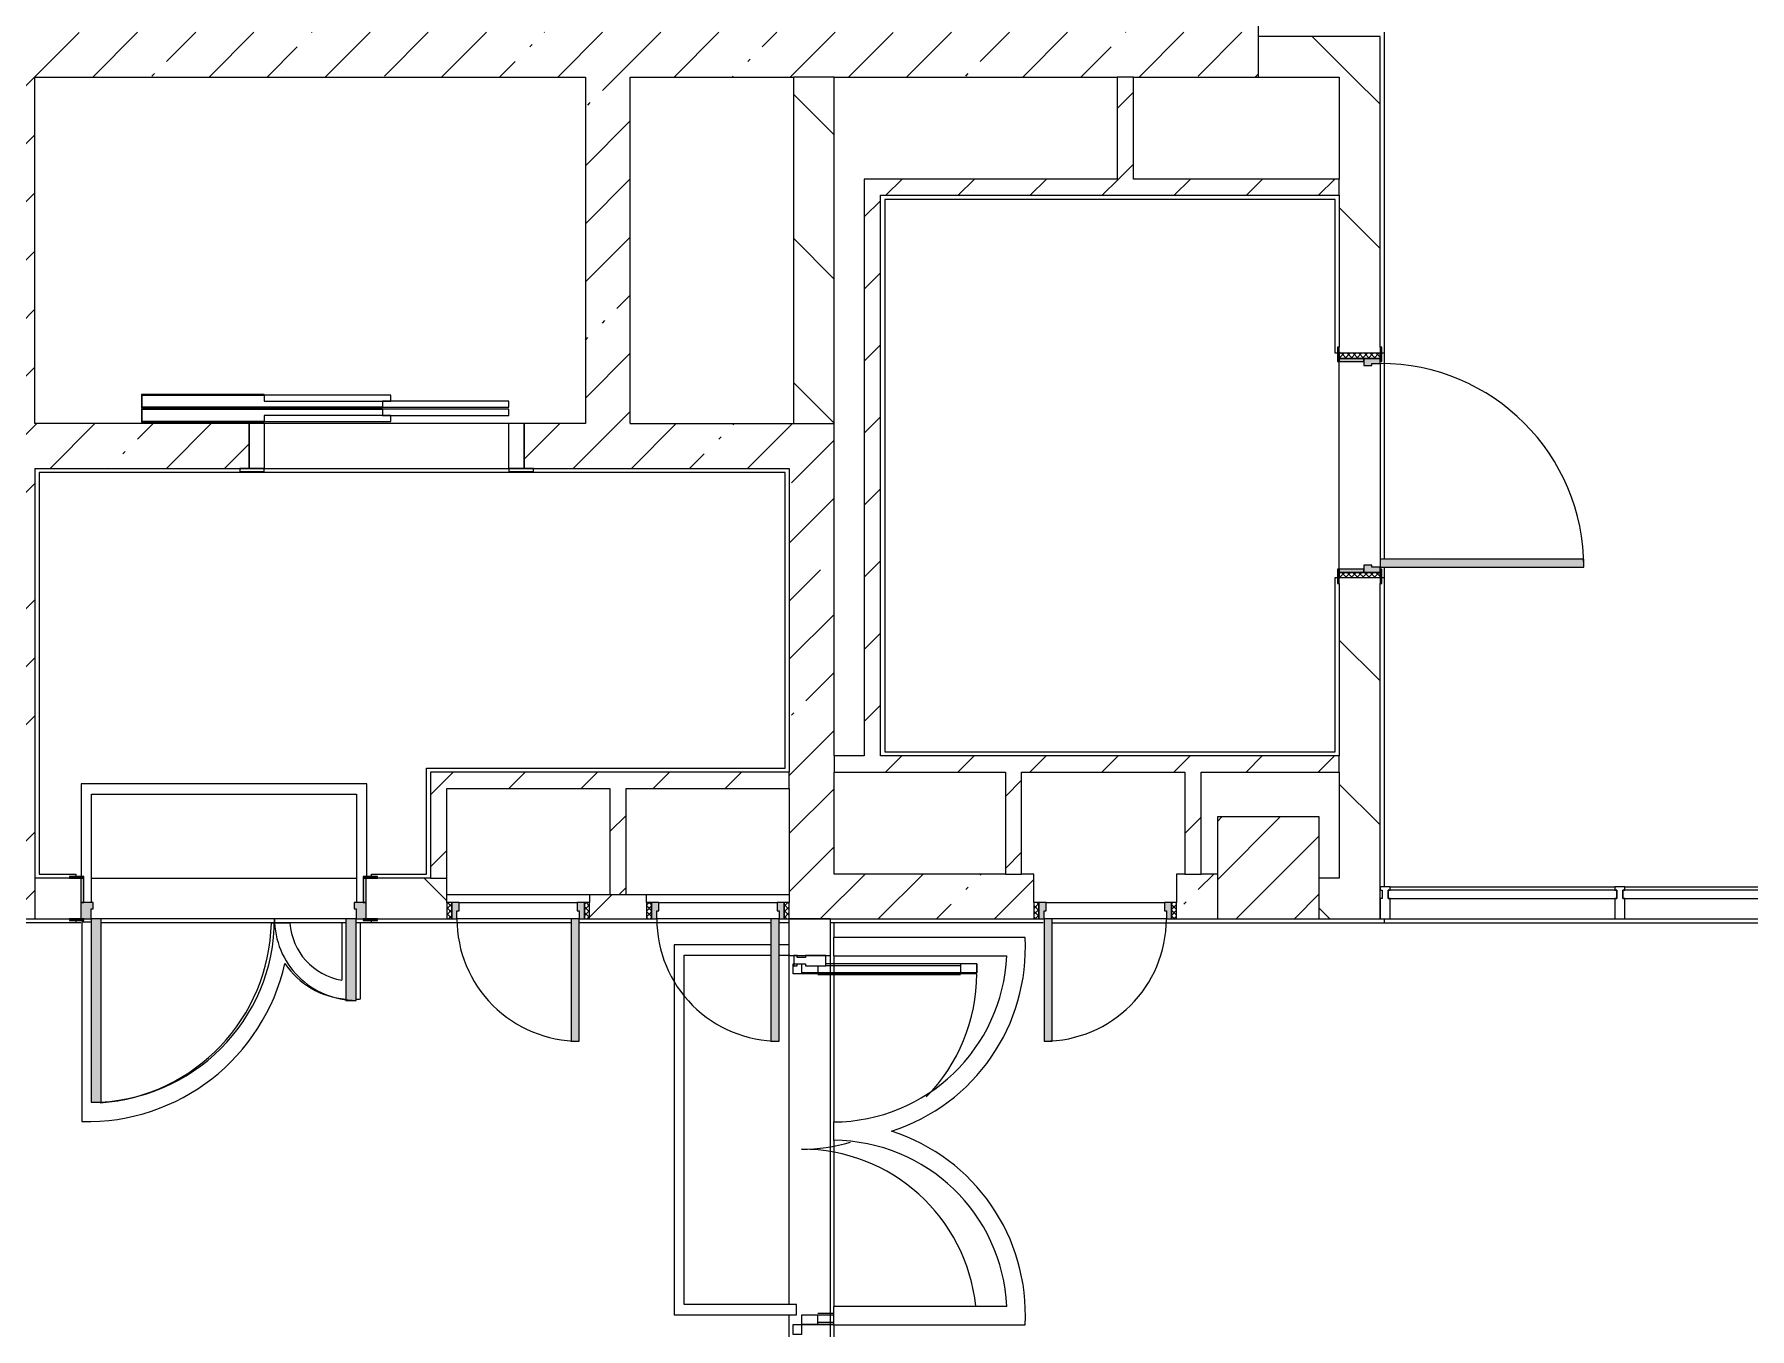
# Model space of a CAD drawing. Header units: millimetres. Extents: x 54725 to 263872, y -8553 to 29614.
# Drawn here: x 231658 to 240073, y 11389 to 17740 of the extents above; entities that cross this region are included whole.
import ezdxf

# ---------------------------------------------------------------- set-up
doc = ezdxf.new("R2010")
doc.units = ezdxf.units.MM
for name, color, linetype, lineweight, true_color in [('A-DETL-GENF-4', 7, 'Continuous', 5, 0xaaaaaa), ('A-DOOR-3', 7, 'Continuous', 5, 0xaaaaaa), ('A-DOOR-4', 7, 'Continuous', 5, 0xe2e2e2), ('A-DOOR-FRAM-2', 7, 'Continuous', 5, 0xe2e2e2), ('A-DOOR-FRAM-3', 7, 'Continuous', 5, 0xaaaaaa), ('A-FLOR-1', 7, 'Continuous', 5, 0xaaaaaa)]:
    doc.layers.add(name, color=color, linetype=linetype, lineweight=lineweight, true_color=true_color)
for name, color, linetype, lineweight in [('A-GLAZ-CURT-3', 7, 'Continuous', 5), ('A-GLAZ-CWMG-3', 7, 'Continuous', 5), ('A-WALL', 7, 'Continuous', 9), ('I-WALL-3', 7, 'Continuous', 5), ('S-COLS', 7, 'Continuous', 5)]:
    doc.layers.add(name, color=color, linetype=linetype, lineweight=lineweight)
pattern_1 = [(135, (136861.56, 0), (-353.5534, -353.5534), [])]
pattern_2 = [(45, (136861.56, 0), (-285.1231, 285.1231), []), (45, (137146.7, 0), (-285.1231, 285.1231), [504.031, -100.806, 16.764, -84.042])]
pattern_3 = [(45, (136861.56, 0), (-176.7767, 176.7767), [])]

# ---------------------------------------------------------------- blocks, each defined once
blk = doc.blocks.new('110_Дверь_СКБ_2Ст - Д-3а 1450x2100h_Лестничная клетка из коридора-32213611-Общий план 1 этажа с размещением фрагментов 1_10-1_12')
at = {"layer": 'A-DOOR-4'}
for points in [[(617.4, 1000), (612.5, 1000), (617.1, 100), (662.5, 100), (662.5, 1000)], [(-587.5, 500), (-637.5, 500), (-637.5, 100), (-587.5, 100), (-587.5, 492.8)], [(697.5, 20), (697.5, -100), (712.5, -100), (708.4, 20)]]:
    blk.add_hatch(color=256, dxfattribs=at).paths.add_polyline_path(points)
h = blk.add_hatch(color=256, dxfattribs=at)
h.paths.add_polyline_path([(712.2, 100), (662.5, 100), (660, 50), (652.5, 50), (652.5, 20), (712.5, 20), (712.5, 100)])
h.paths.add_polyline_path([(-637.5, 100), (-687.5, 100), (-687.5, 20), (-627.5, 20), (-627.5, 50), (-637.5, 50)])
at = {"layer": 'A-DOOR-FRAM-2'}
for points in [[(-687.5, 108), (-742.5, 108), (-742.5, 100), (-672.5, 100), (-672.5, 108)], [(697.5, 108), (702.6, 100), (767.5, 100), (767.5, 108), (704.1, 108)], [(-687.5, 20), (-687.5, -100), (-672.5, -100), (-672.5, 20)], [(-677.4, -100), (-742.5, -100), (-742.5, -108), (-672.5, -108), (-672.5, -100)], [(712.2, -100), (697.5, -100), (697.5, -108), (767.5, -108), (767.5, -100), (712.5, -100)]]:
    blk.add_hatch(color=256, dxfattribs=at).paths.add_polyline_path(points)
at = {"layer": 'A-DOOR-3'}
for p, q in [((662.5, 1000), (612.5, 1000)), ((612.5, 1000), (612.5, 100)), ((662.5, 100), (662.5, 1000)), ((-637.5, 500), (-637.5, 100)), ((-587.5, 500), (-637.5, 500)), ((-587.5, 100), (-587.5, 500)), ((-637.5, 100), (-587.5, 100)), ((612.5, 100), (662.5, 100))]:
    blk.add_line(p, q, dxfattribs=at)
for centre, radius, start, end in [((662.5, 100), 900, 90, 180), ((-637.5, 100), 400, 360, 90)]:
    blk.add_arc(centre, radius, start, end, dxfattribs=at)
at = {"layer": 'A-DOOR-FRAM-3'}
for p, q in [((-672.5, 108), (-742.5, 108)), ((-742.5, 108), (-742.5, 100)), ((-742.5, 100), (-672.5, 100)), ((-637.5, 100), (-687.5, 100)), ((-687.5, 100), (-687.5, 20)), ((-672.5, 100), (-672.5, 108)), ((-637.5, 50), (-637.5, 100)), ((662.5, 100), (662.5, 50)), ((712.5, 100), (662.5, 100)), ((767.5, 108), (697.5, 108)), ((697.5, 108), (697.5, 100)), ((697.5, 100), (767.5, 100)), ((712.5, 20), (712.5, 100)), ((767.5, 100), (767.5, 108)), ((-687.5, 20), (-627.5, 20)), ((-672.5, 20), (-687.5, 20)), ((-687.5, 20), (-687.5, -100)), ((-672.5, -100), (-672.5, 20)), ((-627.5, 50), (-637.5, 50)), ((-627.5, 20), (-627.5, 50)), ((662.5, 50), (652.5, 50)), ((652.5, 50), (652.5, 20)), ((652.5, 20), (712.5, 20)), ((712.5, 20), (697.5, 20)), ((697.5, 20), (697.5, -100)), ((712.5, -100), (712.5, 20)), ((-672.5, -100), (-742.5, -100)), ((-742.5, -100), (-742.5, -108)), ((-742.5, -108), (-672.5, -108)), ((-687.5, -100), (-672.5, -100)), ((-672.5, -108), (-672.5, -100)), ((697.5, -100), (712.5, -100)), ((767.5, -100), (697.5, -100)), ((697.5, -100), (697.5, -108)), ((697.5, -108), (767.5, -108)), ((767.5, -108), (767.5, -100))]:
    blk.add_line(p, q, dxfattribs=at)
blk = doc.blocks.new('110_Дверь_СКБ_1Ст_Внутренняя1 - Д-4 1100x2100h_су мгн-31800557-Общий план 1 этажа с размещением фрагментов 1_10-1_12')
at = {"layer": 'A-DOOR-3'}
h = blk.add_hatch(dxfattribs=at)
h.set_pattern_fill('FP_20', color=256, style=0, pattern_type=2)
h.set_pattern_definition([(135, (1751.41, 164.685), (-14.14214, -14.14214), []), (225, (1751.41, 164.685), (14.14214, -14.14214), [])])
h.paths.add_polyline_path([(562.5, 100), (537.5, 100), (537.5, -100), (562.5, -100)])
at = {"layer": 'A-DOOR-4'}
h = blk.add_hatch(color=256, dxfattribs=at)
h.paths.add_polyline_path([(537.5, 100), (512.5, 100), (512.5, 60), (502.5, 60), (502.5, 20), (537.5, 20)])
h.paths.add_polyline_path([(-477.5, 20), (-477.5, 60), (-487.5, 60), (-487.5, 100), (-512.5, 100), (-512.5, 20), (-487.5, 20)])
at = {"layer": 'A-DOOR-FRAM-2'}
for points in [[(512.5, 100), (512.5, 1100), (472.5, 1100), (477.4, 100)], [(-497.5, 100), (-497.5, 108), (-567.5, 108), (-567.5, 100), (-512.5, 100)], [(592.5, 108), (522.5, 108), (522.5, 100), (592.5, 100)], [(-497.5, 20), (-512.5, 20), (-512.5, -100), (-497.5, -100), (-497.5, -2.9)], [(537.5, -100), (537.5, 20), (522.5, 20), (522.5, -100)], [(-497.5, -108), (-497.5, -100), (-567.5, -100), (-567.5, -108), (-512.5, -108)], [(592.5, -100), (522.5, -100), (522.5, -108), (592.5, -108)]]:
    blk.add_hatch(color=256, dxfattribs=at).paths.add_polyline_path(points)
at = {"layer": 'A-DOOR-FRAM-3'}
h = blk.add_hatch(dxfattribs=at)
h.set_pattern_fill('FP_21', color=256, style=0, pattern_type=2)
h.set_pattern_definition([(45, (-371.384, 164.685), (-14.1421, 14.1421), []), (135, (-371.384, 164.685), (-14.1421, -14.1421), [])])
h.paths.add_polyline_path([(-512.5, 100), (-537.5, 100), (-537.5, -100), (-512.5, -100), (-512.5, -46.8)])
at = {"layer": 'A-DOOR-3'}
for p, q in [((512.5, 1100), (472.5, 1100)), ((472.5, 1100), (472.5, 100)), ((512.5, 100), (512.5, 1100)), ((472.5, 100), (512.5, 100))]:
    blk.add_line(p, q, dxfattribs=at)
blk.add_arc((512.5, 100), 1000, 90, 180, dxfattribs=at)
at = {"layer": 'A-DOOR-FRAM-3'}
for p, q in [((-497.5, 108), (-567.5, 108)), ((-567.5, 108), (-567.5, 100)), ((-567.5, 100), (-497.5, 100)), ((-512.5, 100), (-537.5, 100)), ((-537.5, 100), (-537.5, -100)), ((-487.5, 100), (-512.5, 100)), ((-512.5, 100), (-512.5, 20)), ((-512.5, -100), (-512.5, 100)), ((-497.5, 100), (-512.5, 100)), ((-512.5, 100), (-512.5, 99)), ((-512.5, 99), (-497.5, 99)), ((-497.5, 100), (-497.5, 108)), ((-497.5, 99), (-497.5, 100)), ((-487.5, 60), (-487.5, 100)), ((512.5, 100), (512.5, 60)), ((537.5, 100), (512.5, 100)), ((592.5, 108), (522.5, 108)), ((522.5, 108), (522.5, 100)), ((537.5, 100), (522.5, 100)), ((522.5, 100), (522.5, 99)), ((522.5, 100), (592.5, 100)), ((522.5, 99), (537.5, 99)), ((537.5, 20), (537.5, 100)), ((562.5, 100), (537.5, 100)), ((537.5, 100), (537.5, -100)), ((537.5, 99), (537.5, 100)), ((562.5, -100), (562.5, 100)), ((592.5, 100), (592.5, 108)), ((-512.5, 20), (-477.5, 20)), ((-497.5, 20), (-512.5, 20)), ((-512.5, 20), (-512.5, -100)), ((-497.5, -100), (-497.5, 20)), ((-477.5, 60), (-487.5, 60)), ((-477.5, 20), (-477.5, 60)), ((512.5, 60), (502.5, 60)), ((502.5, 60), (502.5, 20)), ((502.5, 20), (537.5, 20)), ((537.5, 20), (522.5, 20)), ((522.5, 20), (522.5, -100)), ((537.5, -100), (537.5, 20)), ((-497.5, -100), (-567.5, -100)), ((-567.5, -100), (-567.5, -108)), ((-567.5, -108), (-497.5, -108)), ((-537.5, -100), (-512.5, -100)), ((-512.5, -100), (-497.5, -100)), ((-497.5, -108), (-497.5, -100)), ((522.5, -100), (537.5, -100)), ((592.5, -100), (522.5, -100)), ((522.5, -100), (522.5, -108)), ((522.5, -108), (592.5, -108)), ((537.5, -100), (562.5, -100)), ((592.5, -108), (592.5, -100))]:
    blk.add_line(p, q, dxfattribs=at)
blk = doc.blocks.new('110_Дверь_СКБ_1Ст - д-18 700x2100h_Технический шкаф ЭОМ и СС-23279316-Общий план 1 этажа с размещением фрагментов 1_10-1_12')
at = {"layer": 'A-DOOR-3'}
h = blk.add_hatch(dxfattribs=at)
h.set_pattern_fill('FP_139', color=256, style=0, pattern_type=2)
h.set_pattern_definition([(135, (1951.41, 174.685), (-14.14214, -14.14214), []), (225, (1951.41, 174.685), (14.14214, -14.14214), [])])
h.paths.add_polyline_path([(337.5, 110), (337.5, 30), (362.5, 30), (362.5, 110)])
at = {"layer": 'A-DOOR-4'}
h = blk.add_hatch(color=256, dxfattribs=at)
h.paths.add_polyline_path([(322.5, 110), (312.5, 110), (312.5, 70), (302.5, 70), (302.5, 30), (337.5, 30), (337.5, 110)])
h.paths.add_polyline_path([(-312.5, 110), (-312.5, 30), (-277.5, 30), (-277.5, 70), (-287.5, 70), (-287.5, 110), (-297.5, 110)])
at = {"layer": 'A-DOOR-FRAM-2'}
blk.add_hatch(color=256, dxfattribs=at).paths.add_polyline_path([(272.5, 710), (272.5, 110), (312.5, 110), (312.5, 710)])
at = {"layer": 'A-DOOR-FRAM-3'}
h = blk.add_hatch(dxfattribs=at)
h.set_pattern_fill('FP_140', color=256, style=0, pattern_type=2)
h.set_pattern_definition([(45, (-171.384, 174.685), (-14.1421, 14.1421), []), (135, (-171.384, 174.685), (-14.1421, -14.1421), [])])
h.paths.add_polyline_path([(-337.5, 110), (-337.5, 30), (-312.5, 30), (-312.5, 110)])
at = {"layer": 'A-DOOR-3'}
for p, q in [((312.5, 710), (272.5, 710)), ((272.5, 710), (272.5, 110)), ((312.5, 110), (312.5, 710)), ((272.5, 110), (312.5, 110))]:
    blk.add_line(p, q, dxfattribs=at)
blk.add_arc((312.5, 110), 600, 90, 180, dxfattribs=at)
at = {"layer": 'A-DOOR-FRAM-3'}
for p, q in [((-312.5, 110), (-337.5, 110)), ((-337.5, 110), (-337.5, 30)), ((-287.5, 110), (-312.5, 110)), ((-312.5, 110), (-312.5, 30)), ((-312.5, 30), (-312.5, 110)), ((-287.5, 70), (-287.5, 110)), ((-287.5, 110), (272.5, 110)), ((312.5, 110), (312.5, 70)), ((337.5, 110), (312.5, 110)), ((337.5, 30), (337.5, 110)), ((362.5, 110), (337.5, 110)), ((337.5, 110), (337.5, 30)), ((362.5, 30), (362.5, 110)), ((-337.5, 30), (-312.5, 30)), ((-312.5, 30), (-277.5, 30)), ((-277.5, 70), (-287.5, 70)), ((-277.5, 30), (-277.5, 70)), ((302.5, 30), (-277.5, 30)), ((312.5, 70), (302.5, 70)), ((302.5, 70), (302.5, 30)), ((302.5, 30), (337.5, 30)), ((337.5, 30), (362.5, 30))]:
    blk.add_line(p, q, dxfattribs=at)
blk = doc.blocks.new('110_Дверь_СКБ_1Ст - д-18п 700x2100h_Технический шкаф ЭОМ и СС 2-32193184-Общий план 1 этажа с размещением фрагментов 1_10-1_12')
at = {"layer": 'A-DOOR-3'}
h = blk.add_hatch(dxfattribs=at)
h.set_pattern_fill('FP_141', color=256, style=0, pattern_type=2)
h.set_pattern_definition([(135, (1951.41, 124.685), (-14.14214, -14.14214), []), (225, (1951.41, 124.685), (14.14214, -14.14214), [])])
h.paths.add_polyline_path([(337.5, 60), (337.5, -20), (362.5, -20), (362.5, 60)])
at = {"layer": 'A-DOOR-4'}
h = blk.add_hatch(color=256, dxfattribs=at)
h.paths.add_polyline_path([(-312.5, 60), (-312.5, -20), (-277.5, -20), (-277.5, 20), (-287.5, 20), (-287.5, 60), (-297.5, 60)])
h.paths.add_polyline_path([(312.5, 60), (312.5, 20), (302.5, 20), (302.5, -20), (337.5, -20), (337.5, 60), (322.5, 60)])
at = {"layer": 'A-DOOR-FRAM-2'}
blk.add_hatch(color=256, dxfattribs=at).paths.add_polyline_path([(-287.5, 660), (-287.5, 60), (-247.5, 60), (-247.5, 660)])
at = {"layer": 'A-DOOR-FRAM-3'}
h = blk.add_hatch(dxfattribs=at)
h.set_pattern_fill('FP_142', color=256, style=0, pattern_type=2)
h.set_pattern_definition([(45, (-171.384, 124.685), (-14.1421, 14.1421), []), (135, (-171.384, 124.685), (-14.1421, -14.1421), [])])
h.paths.add_polyline_path([(-337.5, 60), (-337.5, -20), (-312.5, -20), (-312.5, 60)])
at = {"layer": 'A-DOOR-3'}
for p, q in [((-287.5, 660), (-287.5, 60)), ((-247.5, 660), (-287.5, 660)), ((-247.5, 60), (-247.5, 660)), ((-287.5, 60), (-247.5, 60))]:
    blk.add_line(p, q, dxfattribs=at)
blk.add_arc((-287.5, 60), 600, 360, 90, dxfattribs=at)
at = {"layer": 'A-DOOR-FRAM-3'}
for p, q in [((-312.5, 60), (-337.5, 60)), ((-337.5, 60), (-337.5, -20)), ((-287.5, 60), (-312.5, 60)), ((-312.5, 60), (-312.5, -20)), ((-312.5, -20), (-312.5, 60)), ((-287.5, 20), (-287.5, 60)), ((-277.5, 20), (-287.5, 20)), ((-277.5, -20), (-277.5, 20)), ((-247.5, 60), (312.5, 60)), ((312.5, 20), (302.5, 20)), ((302.5, 20), (302.5, -20)), ((312.5, 60), (312.5, 20)), ((337.5, 60), (312.5, 60)), ((337.5, -20), (337.5, 60)), ((362.5, 60), (337.5, 60)), ((337.5, 60), (337.5, -20)), ((362.5, -20), (362.5, 60)), ((-337.5, -20), (-312.5, -20)), ((-312.5, -20), (-277.5, -20)), ((302.5, -20), (-277.5, -20)), ((302.5, -20), (337.5, -20)), ((337.5, -20), (362.5, -20))]:
    blk.add_line(p, q, dxfattribs=at)
blk = doc.blocks.new('Прямоугольный импост - Импост структурный с накладкой - 160мм Темный-30756008-Общий план 1 этажа с размещением фрагментов 1_10-1_12')
at = {"layer": 'A-GLAZ-CWMG-3'}
for p, q in [((-50, 0), (-50, 17)), ((-50, 17), (0, 17)), ((-40, 0), (-50, 0)), ((-40, -40), (-40, 0)), ((0, 0), (-10, 0)), ((-10, 0), (-10, -40)), ((0, 17), (0, 0)), ((-50, -140), (-50, -40)), ((-50, -40), (-40, -40)), ((-10, -40), (0, -40)), ((0, -40), (0, -140)), ((0, -140), (-50, -140))]:
    blk.add_line(p, q, dxfattribs=at)
blk = doc.blocks.new('Системная панель - Стекло - 40мм-32352622-Общий план 1 этажа с размещением фрагментов 1_10-1_12')
at = {"layer": 'A-GLAZ-CURT-3'}
for p, q in [((485, 40), (-485, 40)), ((-485, 40), (-485, 0)), ((-485, 0), (485, 0)), ((485, 0), (485, 40))]:
    blk.add_line(p, q, dxfattribs=at)
blk = doc.blocks.new('Прямоугольный импост - Импост структурный с накладкой - 160мм Темный-32352618-Общий план 1 этажа с размещением фрагментов 1_10-1_12')
at = {"layer": 'A-GLAZ-CWMG-3'}
for p, q in [((102599, 13557), (103549, 13557)), ((102599, 13400), (103549, 13400))]:
    blk.add_line(p, q, dxfattribs=at)
blk = doc.blocks.new('Системная панель - Стекло - 40мм-32352614-Общий план 1 этажа с размещением фрагментов 1_10-1_12')
at = {"layer": 'A-GLAZ-CURT-3'}
for p, q in [((560.5, 40), (-560.5, 40)), ((-560.5, 40), (-560.5, 0)), ((560.5, 0), (560.5, 40)), ((-560.5, 0), (560.5, 0))]:
    blk.add_line(p, q, dxfattribs=at)
blk = doc.blocks.new('Прямоугольный импост - Импост структурный с накладкой - 160мм Темный-32352612-Общий план 1 этажа с размещением фрагментов 1_10-1_12')
at = {"layer": 'A-GLAZ-CWMG-3'}
for p, q in [((101448, 13557), (102549, 13557)), ((101448, 13400), (102549, 13400))]:
    blk.add_line(p, q, dxfattribs=at)
blk = doc.blocks.new('Прямоугольный импост - Импост структурный с накладкой - 160мм Темный-30755591-Общий план 1 этажа с размещением фрагментов 1_10-1_12')
at = {"layer": 'A-GLAZ-CWMG-3'}
for p, q in [((-25, 0), (-25, 17)), ((-25, 17), (25, 17)), ((-15, 0), (-25, 0)), ((-15, -40), (-15, 0)), ((25, 0), (15, 0)), ((15, 0), (15, -40)), ((25, 17), (25, 0)), ((-25, -140), (-25, -40)), ((-25, -40), (-15, -40)), ((15, -40), (25, -40)), ((25, -40), (25, -140)), ((25, -140), (-25, -140))]:
    blk.add_line(p, q, dxfattribs=at)
blk = doc.blocks.new('BSC_Колонна _Прямоугольная - 500х500-17857564-Общий план 1 этажа с размещением фрагментов 1_10-1_12')
at = {"layer": 'S-COLS'}
h = blk.add_hatch(dxfattribs=at)
h.set_pattern_fill('FP_185', color=256, style=0, pattern_type=2)
h.set_pattern_definition([(45, (-100850, -13650), (-285.1231, 285.1231), []), (45, (-100564.88, -13650), (-285.1231, 285.1231), [504.031, -100.806, 16.764, -84.042])])
h.paths.add_polyline_path([(-250, -250), (250, -250), (250, 250), (-250, 250)])
for p, q in [((250, 250), (-250, 250)), ((-250, 250), (-250, -250)), ((250, -250), (250, 250)), ((-250, -250), (250, -250))]:
    blk.add_line(p, q, dxfattribs=at)
blk = doc.blocks.new('DOR_Дверь лифта - 1350х2050h-19118285-Общий план 1 этажа с размещением фрагментов 1_10-1_12')
at = {"layer": 'A-DOOR-3'}
for p, q in [((-600, 125), (-720, 125)), ((-720, 125), (-720, 110)), ((-720, 110), (-600, 110)), ((-675, 110), (-675, -110)), ((-600, 110), (-675, 110)), ((-600, 110), (-600, 125)), ((600, 110), (-600, 110)), ((-600, 110), (-600, -110)), ((720, 125), (600, 125)), ((600, 125), (600, 110)), ((600, -110), (600, 110)), ((675, 110), (600, 110)), ((600, 110), (720, 110)), ((675, -110), (675, 110)), ((720, 110), (720, 125)), ((-675, -110), (-600, -110)), ((-600, -110), (600, -110)), ((-600, -150), (-600, -180)), ((20, -150), (-600, -150)), ((-20, -120), (-20, -150)), ((600, -120), (-20, -120)), ((-20, -150), (600, -150)), ((20, -180), (20, -150)), ((600, -110), (675, -110)), ((600, -150), (600, -120)), ((-600, -180), (20, -180)), ((-600, -190), (-600, -220)), ((20, -190), (-600, -190)), ((-600, -220), (20, -220)), ((-20, -220), (-20, -250)), ((600, -220), (-20, -220)), ((-20, -250), (600, -250)), ((20, -220), (20, -190)), ((600, -250), (600, -220))]:
    blk.add_line(p, q, dxfattribs=at)
at = {"layer": 'A-DOOR-FRAM-3'}
for p, q in [((600, -117), (600, -120)), ((1203, -117), (600, -117)), ((600, -120), (1200, -120)), ((1200, -120), (1200, -180)), ((1203, -183), (1203, -117)), ((1200, -180), (20, -180)), ((20, -180), (20, -183)), ((20, -183), (1203, -183)), ((1203, -187), (20, -187)), ((20, -187), (20, -190)), ((20, -190), (1200, -190)), ((600, -250), (600, -253)), ((1200, -250), (600, -250)), ((1200, -190), (1200, -250)), ((1203, -253), (1203, -187)), ((600, -253), (1203, -253))]:
    blk.add_line(p, q, dxfattribs=at)
blk = doc.blocks.new('Дверь_Витражная_остекление_ - ВВ-7 остекление-32349468-Общий план 1 этажа с размещением фрагментов 1_10-1_12')
at = {"layer": 'A-DETL-GENF-4'}
for p, q in [((-815, -20), (-860, -20)), ((-860, -177.2), (-860, -20)), ((-815, -20), (-860, -20)), ((-860, -20), (-860, -177.2)), ((-815, -177.2), (-815, -20)), ((-815, -177.2), (-815, -20)), ((865, -880), (865, -20)), ((865, -20), (865, -880)), ((-860, -100), (-815, -100)), ((-850, -177.2), (-850, -100)), ((-806, -177.2), (-806, -100)), ((856, -800), (856, -100)), ((900, -100), (865, -100)), ((900, -800), (900, -140)), ((910, -880), (910, -140)), ((910, -880), (910, -140)), ((910, -800), (865, -800)), ((910, -880), (865, -880)), ((865, -880), (910, -880))]:
    blk.add_line(p, q, dxfattribs=at)
at = {"layer": 'A-DOOR-3'}
for p, q in [((-910, 20), (-860, 20)), ((-910, -20), (-910, 20)), ((-860, 20), (-860, -20)), ((860, 20), (910, 20)), ((860, -20), (860, 20)), ((910, 20), (910, -20)), ((-860, -20), (-910, -20)), ((-860, -177.2), (-860, -20)), ((860, -880), (860, -20)), ((910, -20), (860, -20))]:
    blk.add_line(p, q, dxfattribs=at)
for centre, start, end in [((-860, -20), 275.98464, 0), ((860, -20), 180, 196.28645), ((860, -20), 225.39227, 270)]:
    blk.add_arc(centre, 860, start, end, dxfattribs=at)
blk = doc.blocks.new('Прямоугольный импост - Импост структурный с накладкой - 160мм Темный-32348142-Общий план 1 этажа с размещением фрагментов 1_10-1_12')
at = {"layer": 'A-GLAZ-CWMG-3'}
for p, q in [((0, 17), (-50, 17)), ((-50, 17), (-50, 0)), ((-50, 0), (-40, 0)), ((-40, 0), (-40, -40)), ((-10, -40), (-10, 0)), ((-10, 0), (0, 0)), ((0, 0), (0, 17)), ((-40, -40), (-50, -40)), ((-50, -40), (-50, -140)), ((0, -40), (-10, -40)), ((0, -140), (0, -40)), ((-50, -140), (0, -140))]:
    blk.add_line(p, q, dxfattribs=at)

msp = doc.modelspace()

# ---------------------------------------------------------------- hatches: boundary and pattern name
at = {"layer": 'I-WALL-3'}
h = msp.add_hatch(dxfattribs=at)
h.set_pattern_fill('FP_61', color=256, style=0, pattern_type=2)
h.set_pattern_definition(pattern_2)
h.paths.add_polyline_path([(231441.6, 13620), (231661.6, 13620), (231661.6, 17750), (231441.6, 17750), (231441.6, 13753.3)])
h = msp.add_hatch(dxfattribs=at)
h.set_pattern_fill('FP_61', color=256, style=0, pattern_type=2)
h.set_pattern_definition(pattern_2)
h.paths.add_polyline_path([(237661.6, 17530), (237661.6, 17750), (231661.6, 17750), (231661.6, 17530), (237655.3, 17530)])
h = msp.add_hatch(dxfattribs=at)
h.set_pattern_fill('FP_83', color=256, style=0, pattern_type=2)
h.set_pattern_definition(pattern_1)
h.paths.add_polyline_path([(237800.2, 17530), (238259.6, 17530), (238259.6, 17730), (237661.6, 17730), (237661.6, 17530)])
h = msp.add_hatch(dxfattribs=at)
h.set_pattern_fill('FP_61', color=256, style=0, pattern_type=2)
h.set_pattern_definition(pattern_2)
h.paths.add_polyline_path([(234581.6, 15830), (234581.6, 17530), (234361.6, 17530), (234361.6, 15830), (234508.9, 15830)])
h = msp.add_hatch(dxfattribs=at)
h.set_pattern_fill('FP_83', color=256, style=0, pattern_type=2)
h.set_pattern_definition(pattern_1)
h.paths.add_polyline_path([(235381.6, 15830), (235581.6, 15830), (235581.6, 17530), (235381.6, 17530), (235381.6, 16175)])
h = msp.add_hatch(dxfattribs=at)
h.set_pattern_fill('FP_82', color=256, style=0, pattern_type=2)
h.set_pattern_definition(pattern_3)
h.paths.add_polyline_path([(237049.6, 17030), (237049.6, 17530), (236969.6, 17530), (236969.6, 17030)])
h = msp.add_hatch(dxfattribs=at)
h.set_pattern_fill('FP_83', color=256, style=0, pattern_type=2)
h.set_pattern_definition(pattern_1)
h.paths.add_polyline_path([(238259.6, 13600), (238259.6, 15075), (238059.6, 15075), (238059.6, 13600)])
h.paths.add_polyline_path([(238059.6, 16175), (238259.6, 16175), (238259.6, 17530), (238059.6, 17530), (238059.6, 16205)])
h = msp.add_hatch(dxfattribs=at)
h.set_pattern_fill('FP_82', color=256, style=0, pattern_type=2)
h.set_pattern_definition(pattern_3)
h.paths.add_polyline_path([(235729.6, 14200), (235809.6, 14200), (235809.6, 17030), (235729.6, 17030), (235729.6, 14220)])
h = msp.add_hatch(dxfattribs=at)
h.set_pattern_fill('FP_82', color=256, style=0, pattern_type=2)
h.set_pattern_definition(pattern_3)
h.paths.add_polyline_path([(238039.6, 16950), (238059.6, 16950), (238059.6, 17030), (235809.6, 17030), (235809.6, 16950), (237655.3, 16950)])
h = msp.add_hatch(dxfattribs=at)
h.set_pattern_fill('FP_61', color=256, style=0, pattern_type=2)
h.set_pattern_definition(pattern_2)
h.paths.add_polyline_path([(234581.6, 15610), (235361.6, 15610), (235361.6, 15830), (234061.6, 15830), (234061.6, 15610), (234508.9, 15610)])
h.paths.add_polyline_path([(232295.2, 15610), (232711.6, 15610), (232711.6, 15830), (231661.6, 15830), (231661.6, 15610), (232282.1, 15610)])
h = msp.add_hatch(dxfattribs=at)
h.set_pattern_fill('FP_61', color=256, style=0, pattern_type=2)
h.set_pattern_definition(pattern_2)
h.paths.add_polyline_path([(235581.6, 13620), (235581.6, 15830), (235361.6, 15830), (235361.6, 13620), (235557.7, 13620)])
h = msp.add_hatch(dxfattribs=at)
h.set_pattern_fill('FP_82', color=256, style=0, pattern_type=2)
h.set_pattern_definition(pattern_3)
h.paths.add_polyline_path([(237381.6, 14120), (238059.6, 14120), (238059.6, 14200), (235581.6, 14200), (235581.6, 14120), (237301.6, 14120)])
h = msp.add_hatch(dxfattribs=at)
h.set_pattern_fill('FP_82', color=256, style=0, pattern_type=2)
h.set_pattern_definition(pattern_3)
h.paths.add_polyline_path([(233601.6, 13600), (233681.6, 13600), (233681.6, 14120), (233601.6, 14120), (233601.6, 13620)])
h = msp.add_hatch(dxfattribs=at)
h.set_pattern_fill('FP_82', color=256, style=0, pattern_type=2)
h.set_pattern_definition(pattern_3)
h.paths.add_polyline_path([(233681.6, 14040), (235361.6, 14040), (235361.6, 14120), (233681.6, 14120)])
h = msp.add_hatch(dxfattribs=at)
h.set_pattern_fill('FP_82', color=256, style=0, pattern_type=2)
h.set_pattern_definition(pattern_3)
h.paths.add_polyline_path([(236421.6, 13620), (236501.6, 13620), (236501.6, 14120), (236421.6, 14120), (236421.6, 13753.3)])
h = msp.add_hatch(dxfattribs=at)
h.set_pattern_fill('FP_82', color=256, style=0, pattern_type=2)
h.set_pattern_definition(pattern_3)
h.paths.add_polyline_path([(237381.6, 13620), (237381.6, 14120), (237301.6, 14120), (237301.6, 13620)])
h = msp.add_hatch(dxfattribs=at)
h.set_pattern_fill('FP_82', color=256, style=0, pattern_type=2)
h.set_pattern_definition(pattern_3)
h.paths.add_polyline_path([(234481.6, 13520), (234561.6, 13520), (234561.6, 14040), (234481.6, 14040), (234481.6, 13825.9)])
h = msp.add_hatch(dxfattribs=at)
h.set_pattern_fill('FP_61', color=256, style=0, pattern_type=2)
h.set_pattern_definition(pattern_2)
h.paths.add_polyline_path([(231661.6, 13400), (231661.6, 13620), (231316.6, 13620), (231316.6, 13400), (231441.6, 13400)])
h.paths.add_polyline_path([(229671.6, 13400), (229916.6, 13400), (229911.6, 13620), (229671.6, 13620)])
h = msp.add_hatch(dxfattribs=at)
h.set_pattern_fill('FP_83', color=256, style=0, pattern_type=2)
h.set_pattern_definition(pattern_1)
h.paths.add_polyline_path([(233581.6, 13400), (233681.6, 13400), (233681.6, 13600), (233286.6, 13600), (233286.6, 13400), (233460.1, 13400)])
h.paths.add_polyline_path([(231861.6, 13400), (231886.6, 13400), (231886.6, 13600), (231661.6, 13600), (231661.6, 13400), (231831.6, 13400)])
h = msp.add_hatch(dxfattribs=at)
h.set_pattern_fill('FP_61', color=256, style=0, pattern_type=2)
h.set_pattern_definition(pattern_2)
h.paths.add_polyline_path([(237301.6, 13400), (237461.6, 13400), (237461.6, 13620), (237261.6, 13620), (237261.6, 13400)])
h.paths.add_polyline_path([(235361.6, 13400), (236561.6, 13400), (236561.6, 13620), (235361.6, 13620), (235361.6, 13480)])
h = msp.add_hatch(dxfattribs=at)
h.set_pattern_fill('FP_83', color=256, style=0, pattern_type=2)
h.set_pattern_definition(pattern_1)
h.paths.add_polyline_path([(242911.6, 13400), (243471.6, 13400), (243471.6, 13600), (242911.6, 13600)])
h.paths.add_polyline_path([(247094.5, 13400), (247411.6, 13400), (247411.6, 13600), (246690.6, 13600), (246691.6, 13400)])
h.paths.add_polyline_path([(242411.6, 13400), (242411.6, 13600), (242261.6, 13600), (242261.6, 13400), (242391.6, 13400)])
h.paths.add_polyline_path([(238259.6, 13400), (238259.6, 13600), (237961.6, 13600), (237961.6, 13400), (238059.6, 13400)])
h = msp.add_hatch(dxfattribs=at)
h.set_pattern_fill('FP_107', color=256, style=0, pattern_type=2)
h.set_pattern_definition([(45, (136861.56, 0), (-427.6843, 427.6843), []), (45, (137146.7, 0), (-427.6843, 427.6843), [])])
h.paths.add_polyline_path([(234561.6, 13400), (234661.6, 13400), (234661.6, 13520), (234381.6, 13520), (234381.6, 13400), (234508.9, 13400)])
h = msp.add_hatch(dxfattribs=at)
h.set_pattern_fill('FP_83', color=256, style=0, pattern_type=2)
h.set_pattern_definition(pattern_1)
h.paths.add_polyline_path([(235561.6, 10600), (235561.6, 11320), (235361.6, 11320), (235361.6, 10600)])
h.paths.add_polyline_path([(235361.6, 13220), (235561.6, 13220), (235557.7, 13400), (235361.6, 13400), (235361.6, 13380)])

# ---------------------------------------------------------------- linework, layer by layer
at = {"layer": 'A-FLOR-1'}
for p, q in [((238279.6, 17750), (238279.6, 15165)), ((238039.6, 16930), (235829.6, 16930)), ((235829.6, 16930), (235829.6, 14220)), ((238039.6, 16175), (238039.6, 16930)), ((238051.6, 16175), (238039.6, 16175)), ((238279.6, 16175), (238267.6, 16175)), ((235341.6, 15590), (231681.6, 15590)), ((231681.6, 15590), (231681.6, 13620)), ((235341.6, 14140), (235341.6, 15590)), ((238039.6, 14220), (238039.6, 15075)), ((238039.6, 15075), (238051.6, 15075)), ((238267.6, 15075), (238279.6, 15075)), ((238279.6, 15125), (238279.6, 13557)), ((233581.6, 13620), (233581.6, 14140)), ((233581.6, 14140), (235341.6, 14140)), ((235829.6, 14220), (238039.6, 14220)), ((231889, 14062.1), (231889, 13608)), ((233289, 14062.1), (231889, 14062.1)), ((233289, 13608), (233289, 14062.1)), ((231939, 13480), (231939, 14012.1)), ((231939, 14012.1), (233239, 14012.1)), ((233239, 14012.1), (233239, 13480)), ((231681.6, 13620), (231861.6, 13620)), ((231861.6, 13620), (231861.6, 13608)), ((233311.6, 13620), (233581.6, 13620)), ((233311.6, 13608), (233311.6, 13620)), ((231886.9, 13380), (231316.6, 13380)), ((231861.6, 13392), (231861.6, 13380)), ((231936.6, 13383), (231892, 13383)), ((231892, 13383), (231892, 12405.3)), ((233186.6, 13380), (231986.6, 13380)), ((232912.3, 13379.5), (232821.3, 13379.5)), ((233166.6, 13380), (233166.6, 13099.1)), ((234291.6, 13380), (233236.6, 13380)), ((233258.3, 13007.2), (233258.3, 13380)), ((233311.6, 13380), (233311.6, 13392)), ((235271.6, 13380), (234331.6, 13380)), ((235361.6, 13380), (235311.6, 13380)), ((236606.5, 13380), (235561.6, 13380)), ((235581.6, 13308), (235581.6, 13380)), ((236651.6, 13380), (240533.2, 13380)), ((238279.6, 13400), (238279.6, 13380)), ((236518.3, 13308.4), (235578.3, 13308.4)), ((235578.3, 13308.4), (235578.3, 13218.4)), ((234796.3, 13272.2), (234796.3, 11457.1)), ((235271.6, 13272.2), (234796.3, 13272.2)), ((234846.3, 11507.1), (234846.3, 13222.2)), ((234846.3, 13222.2), (235271.6, 13222.2)), ((235361.6, 13272.2), (235311.6, 13272.2)), ((235311.6, 13222.2), (235361.6, 13222.2)), ((235578.3, 13218.4), (236428.7, 13218.4)), ((235581.6, 12403.5), (235581.6, 13218.4)), ((235579.3, 12403.4), (235579.3, 12313.3)), ((235581.6, 11498.4), (235581.6, 12313.2)), ((234796.3, 11457.1), (235396.3, 11457.1)), ((235396.3, 11507.1), (234846.3, 11507.1)), ((235396.3, 11457.1), (235396.3, 11507.1)), ((236428.7, 11498.4), (235578.3, 11498.4)), ((235578.3, 11498.4), (235578.3, 11408.4)), ((235578.3, 11408.4), (236518.3, 11408.4)), ((235581.6, 11340), (235581.6, 11408.7))]:
    msp.add_line(p, q, dxfattribs=at)
for centre, radius, start, end in [((231916.6, 13400), 905, 274.14371, 358.70203), ((233216.6, 13400), 305, 183.85394, 260.56466), ((235574.7, 13258.4), 945, 287.75279, 3.03294), ((235574.7, 13258.4), 855, 270.31209, 357.31852), ((231916.6, 13400), 995, 268.58294, 347.32946), ((233216.6, 13400), 395, 213.54048, 265.63343), ((233216.6, 13400), 395, 272.90796, 276.07108), ((235574.7, 11458.4), 855, 2.68148, 89.68791), ((235574.7, 11458.4), 945, 356.96706, 72.24721)]:
    msp.add_arc(centre, radius, start, end, dxfattribs=at)
at = {"layer": 'A-WALL'}
for p, q in [((235581.6, 17530), (235381.6, 17530)), ((237049.6, 17530), (236969.6, 17530)), ((238059.6, 16950), (238059.6, 17030)), ((235581.6, 14200), (235581.6, 14120)), ((238059.6, 14120), (238059.6, 14200)), ((235361.6, 14040), (235361.6, 14120)), ((233601.6, 13600), (233681.6, 13600)), ((236421.6, 13620), (236501.6, 13620)), ((237301.6, 13620), (237381.6, 13620)), ((234481.6, 13520), (234561.6, 13520))]:
    msp.add_line(p, q, dxfattribs=at)
at = {"layer": 'I-WALL-3'}
for p, q in [((237661.6, 20754), (237661.6, 17530)), ((238259.6, 17730), (237661.6, 17730)), ((238259.6, 16205), (238259.6, 17730)), ((231661.6, 15830), (231661.6, 17530)), ((231661.6, 17530), (234361.6, 17530)), ((234361.6, 17530), (234361.6, 15830)), ((234581.6, 17530), (235381.6, 17530)), ((234581.6, 15830), (234581.6, 17530)), ((235381.6, 17530), (235381.6, 15830)), ((235581.6, 17530), (236969.6, 17530)), ((235581.6, 14200), (235581.6, 17530)), ((236969.6, 17530), (236969.6, 17030)), ((237049.6, 17530), (238059.6, 17530)), ((237049.6, 17030), (237049.6, 17530)), ((238059.6, 17530), (238059.6, 17030)), ((236969.6, 17030), (235729.6, 17030)), ((235729.6, 17030), (235729.6, 14200)), ((238059.6, 17030), (237049.6, 17030)), ((235809.6, 16950), (238059.6, 16950)), ((235809.6, 14200), (235809.6, 16950)), ((238059.6, 16950), (238059.6, 16205)), ((238059.6, 15115), (238059.6, 16135)), ((238259.6, 16125), (238259.6, 15165)), ((232711.6, 15830), (231661.6, 15830)), ((232711.6, 15610), (232711.6, 15830)), ((234361.6, 15830), (234061.6, 15830)), ((234061.6, 15830), (234061.6, 15610)), ((234581.6, 15830), (235581.6, 15830)), ((231661.6, 15610), (232711.6, 15610)), ((231661.6, 15610), (231661.6, 13400)), ((234061.6, 15610), (235361.6, 15610)), ((235361.6, 15610), (235361.6, 14120)), ((238059.6, 15045), (238059.6, 14200)), ((238259.6, 13400), (238259.6, 15045)), ((235729.6, 14200), (235581.6, 14200)), ((238059.6, 14200), (235809.6, 14200)), ((233601.6, 14120), (233601.6, 13600)), ((235361.6, 14120), (233601.6, 14120)), ((235581.6, 13620), (235581.6, 14120)), ((235581.6, 14120), (236421.6, 14120)), ((236421.6, 14120), (236421.6, 13620)), ((236501.6, 14120), (237301.6, 14120)), ((236501.6, 13620), (236501.6, 14120)), ((237301.6, 14120), (237301.6, 13620)), ((237381.6, 14120), (238059.6, 14120)), ((237381.6, 13620), (237381.6, 14120)), ((238059.6, 14120), (238059.6, 13600)), ((233681.6, 13480), (233681.6, 14040)), ((233681.6, 14040), (234481.6, 14040)), ((234481.6, 14040), (234481.6, 13520)), ((234561.6, 14040), (235361.6, 14040)), ((234561.6, 13520), (234561.6, 14040)), ((235361.6, 14040), (235361.6, 13480)), ((231831.6, 13600), (231661.6, 13600)), ((231939, 13600), (233239, 13600)), ((233601.6, 13600), (233341.6, 13600)), ((236421.6, 13620), (235581.6, 13620)), ((236561.6, 13620), (236501.6, 13620)), ((236561.6, 13480), (236561.6, 13620)), ((237301.6, 13620), (237261.6, 13620)), ((237261.6, 13620), (237261.6, 13480)), ((237461.6, 13620), (237381.6, 13620)), ((238059.6, 13600), (237961.6, 13600)), ((233681.6, 13520), (234481.6, 13520)), ((234381.6, 13520), (234381.6, 13480)), ((234561.6, 13520), (235361.6, 13520)), ((234661.6, 13480), (234661.6, 13520)), ((231371.6, 13400), (231831.6, 13400)), ((233186.6, 13400), (231986.6, 13400)), ((233341.6, 13400), (233681.6, 13400)), ((234381.6, 13400), (234661.6, 13400)), ((235561.6, 13400), (235361.6, 13400)), ((235361.6, 11507.1), (235361.6, 13400)), ((235361.6, 13400), (236561.6, 13400)), ((235561.6, 13400), (235561.6, 11320)), ((237261.6, 13400), (237461.6, 13400)), ((237961.6, 13400), (238259.6, 13400)), ((235361.6, 13220), (235561.6, 13220)), ((235361.6, 11320), (235361.6, 11457.1))]:
    msp.add_line(p, q, dxfattribs=at)

# ---------------------------------------------------------------- block references
at = {"layer": 'A-DOOR-3'}
for name, p, rotation in [('110_Дверь_СКБ_1Ст_Внутренняя1 - Д-4 1100x2100h_су мгн-31800557-Общий план 1 этажа с размещением фрагментов 1_10-1_12', (238159.6, 15637.5), 270), ('DOR_Дверь лифта - 1350х2050h-19118285-Общий план 1 этажа с размещением фрагментов 1_10-1_12', (233386.6, 15720), 180), ('110_Дверь_СКБ_2Ст - Д-3а 1450x2100h_Лестничная клетка из коридора-32213611-Общий план 1 этажа с размещением фрагментов 1_10-1_12', (232599.1, 13500), 180), ('110_Дверь_СКБ_1Ст - д-18п 700x2100h_Технический шкаф ЭОМ и СС 2-32193184-Общий план 1 этажа с размещением фрагментов 1_10-1_12', (234044.1, 13460), 180), ('110_Дверь_СКБ_1Ст - д-18п 700x2100h_Технический шкаф ЭОМ и СС 2-32193184-Общий план 1 этажа с размещением фрагментов 1_10-1_12', (235024.1, 13460), 180), ('110_Дверь_СКБ_1Ст - д-18 700x2100h_Технический шкаф ЭОМ и СС-23279316-Общий план 1 этажа с размещением фрагментов 1_10-1_12', (236924.1, 13510), 180), ('Дверь_Витражная_остекление_ - ВВ-7 остекление-32349468-Общий план 1 этажа с размещением фрагментов 1_10-1_12', (235401.1, 12270), 89.99999999999993)]:
    msp.add_blockref(name, p, dxfattribs=dict(at, rotation=rotation))
at = {"layer": 'A-GLAZ-CURT-3', "rotation": 180}
for name, p in [('Системная панель - Стекло - 40мм-32352614-Общий план 1 этажа с размещением фрагментов 1_10-1_12', (238860.1, 13540)), ('Системная панель - Стекло - 40мм-32352622-Общий план 1 этажа с размещением фрагментов 1_10-1_12', (239935.6, 13540))]:
    msp.add_blockref(name, p, dxfattribs=at)
at = {"layer": 'A-GLAZ-CWMG-3', "extrusion": (0, 0, -1)}
for name, p in [('Прямоугольный импост - Импост структурный с накладкой - 160мм Темный-30756008-Общий план 1 этажа с размещением фрагментов 1_10-1_12', (-238259.6, 13540)), ('Прямоугольный импост - Импост структурный с накладкой - 160мм Темный-30755591-Общий план 1 этажа с размещением фрагментов 1_10-1_12', (-239435.6, 13540))]:
    msp.add_blockref(name, p, dxfattribs=at)
at = {"layer": 'A-GLAZ-CWMG-3'}
for name in ['Прямоугольный импост - Импост структурный с накладкой - 160мм Темный-32352612-Общий план 1 этажа с размещением фрагментов 1_10-1_12', 'Прямоугольный импост - Импост структурный с накладкой - 160мм Темный-32352618-Общий план 1 этажа с размещением фрагментов 1_10-1_12']:
    msp.add_blockref(name, (136861.6, 0), dxfattribs=at)
at = {"layer": 'A-GLAZ-CWMG-3', "rotation": 89.99999999999993}
msp.add_blockref('Прямоугольный импост - Импост структурный с накладкой - 160мм Темный-32348142-Общий план 1 этажа с размещением фрагментов 1_10-1_12', (235401.1, 13220), dxfattribs=at)
at = {"layer": 'S-COLS'}
msp.add_blockref('BSC_Колонна _Прямоугольная - 500х500-17857564-Общий план 1 этажа с размещением фрагментов 1_10-1_12', (237711.6, 13650), dxfattribs=at)

doc.saveas('drawing.dxf')
